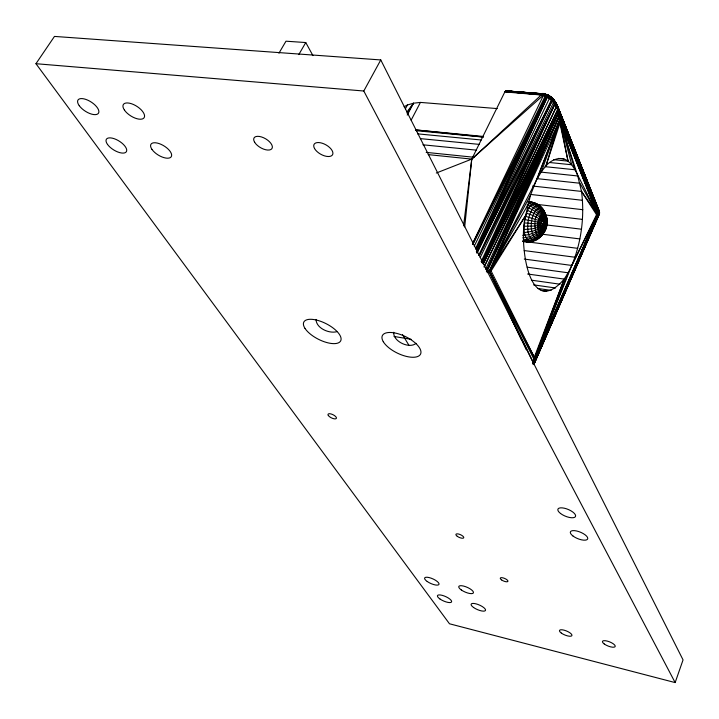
<?xml version="1.0" encoding="UTF-8"?>
<svg xmlns="http://www.w3.org/2000/svg" width="719" height="719" viewBox="0 0 719 719"><rect width="100%" height="100%" fill="white"/><g stroke="black" fill="none" stroke-linecap="round" stroke-linejoin="round"><path stroke-width="1.08" d="M522.983 240.838C546.997 242.429 556.767 203.684 528.492 201.778M463.584 225.865L471.763 159.106L504.846 91.915L506.113 90.873L543.07 93.803C548.957 94.342 553.774 98.71 556.362 103.815L599.556 213.004L533.884 364.47L598.675 214.684M479.465 255.317L554.942 103.833L556.335 103.653L557.351 105.756L599.116 210.946L599.224 213.75L597.444 214.217L575.002 169.756L571.74 164.768L568.037 161.137L559.921 123.174C560.514 113.728 558.6 103.159 550.772 96.939C549.451 95.897 546.098 93.263 545.245 95.995L472.716 244.002M599.287 211.332L598.46 210.658C600.725 211.269 598.226 214.406 596.536 214.72L568.163 272.789L564.208 279.089L534.298 357.262L533.354 364.389L598.298 214.711L599.224 213.75L599.26 212.294L559.103 110.717C556.955 104.21 553.028 97.802 546.674 94.701C556.803 98.809 560.416 110.924 560.074 120.963L577.752 175.966L581.518 191.416L596.536 214.72L598.738 214.514L599.538 213.201L533.822 364.398L599.206 214.586L599.421 211.997M533.426 364.353L534.217 359.455L571.776 265.446C581.41 242.204 584.736 216.356 581.518 191.416L532.617 186.041M556.281 103.617L558.807 110.384L559.822 120.567L559.301 116.127L486.404 271.045L558.636 113.162C556.892 104.83 551.32 95.33 541.856 94.414L505.142 91.493L541.632 94.719C544.867 97.362 547.77 94.629 550.556 96.795C558.645 102.907 559.49 113.854 559.921 123.174L545.964 165.873L541.569 171.41L537.452 178.285L489.693 271.036L486.404 271.045L558.555 112.919C556.497 105.972 554.169 97.595 546.674 94.701M522.641 241.422C536.347 244.649 551.635 231.464 543.492 217.363C538.953 212.168 534.073 206.713 527.072 204.96L528.636 203.45L531.817 202.174C543.69 204.717 550.673 219.043 545.406 230.062C536.239 246.932 521.931 244.388 524.385 224.04M573.726 148.411L556.389 103.743L552.156 98.188L548.516 95.6L554.223 101.703L556.991 108.156C557.611 104.893 547.483 98.809 551.868 98.17C557.081 104.731 560.721 112.317 560.074 120.963L568.037 161.137C560.883 155.502 551.23 159.69 545.964 165.873L559.786 119.705L530.442 195.379L525.697 215.475L491.104 270.982L534.298 357.262L533.579 363.679L598.469 214.253M524.546 222.09L524.879 219.583L538.306 222.144L546.233 224.517L546.988 223.735C547.779 202.956 533.947 220.212 538.531 230.439C540.041 237.621 547.438 231.069 545.739 226.188C547.087 218.998 544.184 210.595 538.864 205.517C526.632 203.837 522.282 245.269 537.057 239.229L534.298 240.245M556.129 103.581L551.868 98.17L555.041 101.631L557.153 105.72L559.301 112.865L559.921 123.174L559.777 115.373L558.025 108.003M547.105 220.05L546.35 223.285L543.169 224.661L534.819 226.036L524.268 226.269M538.297 238.456C545.478 231.212 549.127 217.093 542.216 208.492C530.703 205.185 527.045 235.832 537.075 238.762L541.65 233.882L545.739 226.188M479.312 255.227L553.837 101.837L555.041 101.631L556.389 103.743L599.116 210.946L556.964 104.866C554.043 99.519 549.127 93.865 542.494 93.865L505.781 90.962L542.162 94.09L545.424 95.474L545.245 95.995L551.958 100.318C557.701 99.231 559.813 116.37 560.065 120.54L598.666 213.273L560.074 117.422L559.301 112.865L558.007 110.474L558.726 112.91L559.481 112.829L599.475 212.644L558.223 107.823L559.481 112.829L598.783 213.112L597.426 214.711L533.579 363.679L534.298 357.262L489.72 271.593C482.773 272.124 498.411 269.283 487.051 272.609L491.104 270.982L489.747 271.036L559.301 116.127L487.365 271.054L486.484 271.494M559.921 123.174L560.074 120.963L597.417 214.226L599.224 213.75L599.565 212.599L598.585 211.197L599.134 211.844M538.405 237.863L542.593 234.628L544.013 232.39L545.406 229.1L544.984 227.267C535.97 255.91 528.141 207.953 543.87 211.125L545.011 214.082L545.11 216.994L544.984 227.267L544.166 227.474L543.357 226.305L543.285 223.429L544.535 220.67L545.82 220.877M534.298 357.262L533.309 363.931M464.699 226.916L471.763 159.106L541.856 94.414L548.974 97.362L553.414 102.017L556.991 108.156M552.462 98.773L552.354 98.305M524.277 259.074L571.776 265.446L597.318 214.72L599.224 213.75L599.206 214.586L598.846 213.624M527.602 274.002L564.208 279.089L534.217 359.455L533.831 362.61L597.435 214.72L599.511 213.399L598.298 214.711M533.938 359.779L533.165 363.76L533.813 362.079M488.156 271.342L491.104 270.982L488.174 271.656L489.657 271.602L534.019 359.383L533.085 363.787M544.013 232.39L544.373 230.359L546.26 227.222L546.835 224.939L546.233 224.517M545.982 228.588L546.835 224.939L546.206 225.478M524.879 219.583C526.263 213.642 527.971 205.176 534.792 203.441C540.904 206.829 544.625 213.561 545.092 220.436C543.222 212.015 537.156 203.252 528.016 202.246M488.165 271.809L489.657 271.602L533.309 362.709L534.019 359.383M522.794 237.809C533.929 237.549 544.66 229.487 546.925 218.459L544.687 213.022M599.511 213.399L599.304 214.289L599.278 213.588M546.009 221.218L546.692 219.295L545.11 216.994C540.275 218.136 539.142 227.51 542.764 230.763L544.373 230.359M547.051 223.501L546.35 223.285L547.06 222.531L546.62 220.967M533.201 363.985L533.642 362.16L533.309 362.709M675.15 682.583L683.05 659.898L380.773 59.938L54.473 36.417L35.95 63.703L449.483 623.777L675.15 682.583L363.796 91.007L380.773 59.938M541.569 171.41L559.786 119.705L489.693 271.036L490.43 271.081M541.65 233.882L544.166 227.474L542.279 230.475M537.452 178.285L559.786 119.705M599.394 213.965L596.536 214.72L598.828 213.507L599.161 212.617L599.251 213.345L598.235 214.055L599.556 213.004L599.143 212.105M597.435 214.72L534.217 359.455L568.163 272.789L527.216 267.189M544.391 231.635L545.137 229.747M316.063 319.443C316.063 328.116 329.077 333.868 336.798 331.684M533.57 364.659L598.891 214.379L593.472 226.719M534.217 359.455L597.318 214.72M570.374 279.143L571.722 276.06M577.582 262.687L579.379 258.57M582.534 251.371L583.891 248.28M584.79 246.222L587.495 240.047M589.751 234.906L591.099 231.824M593.355 226.674L594.703 223.591M595.602 221.533L598.307 215.358M560.964 300.776L562.321 297.693M564.127 293.577L565.035 291.519M568.19 284.32L569.547 281.237M570.446 279.179L572.252 275.062M575.416 267.863L576.773 264.781M577.672 262.723L581.734 253.465M582.642 251.407L588.96 237.009M589.859 234.951L592.573 228.777M559.301 116.127L489.297 271.054L487.365 271.054M482.009 262.642L554.556 103.985C553.792 100.184 550.242 96.418 546.485 94.737L553.199 99.815M476.194 249.493L546.314 96.499L472.868 244.074M476.355 251.677L547.357 96.993L545.64 95.267L542.162 94.09L505.457 91.169L543.762 94.692C547.95 93.182 553.342 98.485 554.735 102.215M482.018 262.66L555.131 103.77M475.627 248.495L546.314 96.499L472.778 244.325M476.32 249.547L547.357 96.993L547.015 96.499M481.155 261.554L554.556 103.985L480.166 257.6M483.132 263.729L556.29 106.969C556.003 102.979 559.553 111.598 558.726 112.91L557.647 108.039L554.565 101.622M485.568 269.266L558.555 112.919L559.804 117.979L560.074 117.422L598.783 213.112L559.759 114.087M477.056 250.814L549.424 98.359L549.208 97.2L547.68 95.942L542.494 93.865L506.113 90.873L507.281 91.726M478.674 255.425L552.093 100.858L551.392 100.076L476.832 251.893M482.134 262.687L556.29 106.969L558.232 110.447L555.472 103.671M472.859 242.86L543.762 94.692M484.139 266.92L558.187 111.769L483.438 263.819L557.593 109.944L556.578 105.792M474.252 246.222L546.314 96.499M483.213 263.819L557.593 109.944M484.157 266.929L558.555 112.919M476.922 252.989L551.734 100.453L476.868 251.938M477.003 252.935L552.093 100.858M411.16 120.145L420.426 102.413L497.296 108.596M541.829 234.861L542.845 232.911M393.742 332.286C392.781 341.282 409.336 349.218 416.058 343.34M407.233 115.112L413.479 103.212L420.426 102.413M405.39 108.839L407.421 104.983L413.479 103.212L407.179 113.557M530.442 195.379L489.693 271.036L525.697 215.475C518.642 236.776 526.874 322.373 564.208 279.089M527.746 205.176L489.693 271.036L559.355 116.379L559.04 112.892L559.804 117.979L559.391 115.417M298.798 54.581L305.773 42.547L285.982 41.199L278.945 53.179M542.764 230.763C539.601 236.785 533.534 241.404 526.632 241.908L523.908 239.733C532.105 239.265 539.753 234.241 543.699 227.078L541.461 229.316M406.909 112.083L413.479 103.212M543.169 224.661C539.214 230.556 531.251 231.563 524.726 232.498M598.756 214.325L599.206 213.804L599.116 214.469L598.621 214.073M545.739 227.68L546.458 226.979M436.307 173.018L471.763 159.106L543.393 95.16L545.227 95.708L541.632 94.719M524.367 229.487C529.921 228.921 536.482 229.343 540.796 225.227L538.073 223.924L524.439 222.935M550.772 96.939C544.651 93.632 537.111 90.828 548.974 97.362L547.357 96.993L548.741 97.541L550.673 96.858M598.217 213.92L597.417 214.226L581.518 191.416M404.078 106.754L407.421 104.983M599.565 212.599L599.349 211.548L598.63 211.763M538.073 223.924L541.021 222.8L538.675 220.409L525.562 216.32M546.161 221.65L547.024 221.362L546.925 218.459M596.536 214.72L599.43 213.804L599.206 214.586M528.159 242.105L532.788 241.198M559.238 112.865L560.065 120.54L597.417 214.226L579.936 183.237L536.455 178.573M522.758 235.347C530.406 235.041 538.127 231.994 543.357 226.305L540.949 227.492L538.028 227.411M553.36 99.788L553.909 100.139M538.675 220.409L541.596 220.508L543.78 221.758L546.26 227.222M506.742 91.061L543.07 93.803C544.391 93.847 550.071 95.429 548.831 96.265M504.846 91.915L543.393 95.16M543.088 94.063L545.568 94.54M506.113 90.873L545.29 94.243M511.434 91.708L507.03 91.34L510.346 91.628M519.145 92.347L515.838 92.068L519.181 92.409M525.751 92.895L527.953 93.075M533.453 93.533L536.76 93.812M35.95 63.703L363.796 91.007M515.586 91.825L522.228 92.392M525.544 92.67L531.071 93.146M534.388 93.425L538.81 93.803M543.231 94.189C545.056 93.317 551.868 97.218 550.188 96.993L550.853 97.056M505.781 90.962L544.166 94.342L547.905 95.807L551.302 98.323M524.699 92.895L526.91 93.084M533.534 93.668L535.745 93.865M515.622 91.861L521.167 92.356M525.607 92.751L530.038 93.146M533.372 93.452L537.803 93.847M505.457 91.169L541.856 94.414M505.142 91.493L541.569 94.845M416.418 130.723L483.222 137.086M415.465 129.869L483.581 136.475M417.541 133.851L481.236 139.989M420.408 138.623L479.393 144.402M422.934 144.798L476.508 150.154M558.42 158.414L563.966 158.971M553.684 159.69L568.037 161.137M549.469 162.503L571.74 164.768L560.074 120.963L575.002 169.756L545.056 166.664M426.178 152.374L473.938 157.263M415.429 129.923L483.24 136.952M428.209 154.612L471.763 159.106M541.29 172.138L577.752 175.966M530.379 194.427L582.471 200.295M536.329 204.313L582.776 209.687M544.894 214.936L582.435 219.394M527.809 201.787C531.709 202.021 536.113 202.821 538.792 205.904M551.958 100.318L550.862 98.53L549.424 98.359L548.741 97.541M546.161 224.903L581.455 229.208M526.434 241.287L529.732 241.701M542.162 94.09L544.166 94.342M541.281 234.088L579.856 238.924M522.569 241.251L577.681 248.334M524.232 250.572L574.966 257.231M531.422 280.176L559.984 284.203M533.552 284.859L555.598 287.995M537.857 288.472L551.131 290.368M541.128 290.449L546.683 291.249M545.245 95.995L547.231 96.292M394.048 336.465L411.106 339.305M542.477 93.874L548.121 95.708L552.83 99.914M546.862 94.71L548.273 95.969L547.563 95.501M545.685 94.737L549.172 95.96M543.959 94.495L549.433 97.056L553.414 102.017M544.948 94.099L547.024 94.755M526.479 213.246C533.309 215.358 540.454 218.279 545.038 224.004C542.315 215.673 534.612 209.732 526.416 207.27M598.999 211.098L598.532 210.919L599.107 211.593L598.846 210.541M558.277 108.03L556.209 103.599M528.636 203.45C535.367 205.544 540.823 210.892 543.492 217.363M527.602 210.469L534.118 213.372L542.459 218.612L543.78 221.758M544.571 94.135L547.905 95.807L550.862 98.53M598.46 210.658L598.927 210.856M599.493 212.977L599.215 211.125L599.403 211.638M555.041 101.631L558.789 110.69L555.517 102.359M550.188 96.993L550.916 97.541M598.828 213.507L560.074 120.54L597.759 214.037M551.698 98.197L550.251 96.759L553.495 99.788M542.773 209.885L544.031 211.134M556.111 105.909L553.837 101.837M554.223 101.703L556.722 105.765L555.913 103.59M554.834 101.595L557.351 105.756L558.942 110.375L558.097 107.517L599.385 211.889M402.523 334.65L408.931 345.318M539.744 217.3L541.596 220.508M541.209 207.539L542.153 209.265M305.773 42.547L312.936 55.606M489.181 271.827L521.383 339.656M489.666 271.611L526.263 349.749M559.517 112.82L599.26 212.294M558.097 107.517L599.349 212.015M556.362 103.815L581.006 166.368M581.824 168.453L593.328 197.644M594.155 199.729L596.204 204.942M565.314 127.344L566.536 130.472M568.172 134.633L569.394 137.76M541.155 214.972L542.459 218.612M557.647 108.039L558.429 110.42M545.011 214.082L546.027 217.776M546.188 215.799L546.692 219.295M544.04 217.03L544.535 220.67M559.715 117.979L559.822 120.567M561.638 117.979L559.598 112.766L561.611 117.961M383.281 341.678A21.211 9.203 25.8 0 0 416.687 356.849A21.211 9.203 25.8 0 0 404.384 336.079A21.211 9.203 25.8 0 0 383.281 341.678M305.036 328.448A20.689 8.691 27 0 0 337.508 343.188A20.689 8.691 27 0 0 324.179 322.75A20.689 8.691 27 0 0 305.036 328.448M314.571 148.581A10.596 5.366 29.4 0 0 331.126 156.005A10.596 5.366 29.4 0 0 324.269 144.007A10.596 5.366 29.4 0 0 314.571 148.581M254.643 142.281A10.425 5.114 30.4 0 0 270.82 149.552A10.425 5.114 30.4 0 0 263.603 137.751A10.425 5.114 30.4 0 0 254.643 142.281M561.359 633.106A6.741 2.175 22.4 0 0 571.812 635.767A6.741 2.175 22.4 0 0 563.957 630.132A6.741 2.175 22.4 0 0 561.359 633.106M604.293 644.017A6.857 2.22 21.9 0 0 615.033 646.758A6.857 2.22 21.9 0 0 607.196 641.069A6.857 2.22 21.9 0 0 604.293 644.017M328.331 415.519A4.665 1.78 26.1 0 0 335.674 418.835A4.665 1.78 26.1 0 0 332.645 414.53A4.665 1.78 26.1 0 0 328.331 415.519M501.547 579.9A4.161 1.402 23.2 0 0 507.893 581.437A4.161 1.402 23.2 0 0 502.896 577.842A4.161 1.402 23.2 0 0 501.547 579.9M457.266 536.311A4.296 1.51 23.9 0 0 463.737 537.812A4.296 1.51 23.9 0 0 458.479 534.001A4.296 1.51 23.9 0 0 457.266 536.311M79.252 105.693A12.178 5.446 32.8 0 0 97.685 113.988A12.178 5.446 32.8 0 0 87.763 100.166A12.178 5.446 32.8 0 0 79.252 105.693M107.535 144.447A11.774 5.195 31.9 0 0 125.483 152.536A11.774 5.195 31.9 0 0 116.083 139.45A11.774 5.195 31.9 0 0 107.535 144.447M439.965 598.99A7.729 2.436 23.9 0 0 451.559 601.938A7.729 2.436 23.9 0 0 442.059 595.305A7.729 2.436 23.9 0 0 439.965 598.99M427.212 581.491A7.864 2.534 24.1 0 0 438.967 584.43A7.864 2.534 24.1 0 0 429.243 577.6A7.864 2.534 24.1 0 0 427.212 581.491M560.55 513.492A9.527 3.658 22.5 0 0 575.38 516.709A9.527 3.658 22.5 0 0 564.253 508.189A9.527 3.658 22.5 0 0 560.55 513.492M572.944 535.979A9.329 3.496 22.3 0 0 587.504 539.232A9.329 3.496 22.3 0 0 576.674 530.99A9.329 3.496 22.3 0 0 572.944 535.979M124.459 110.124A12.313 5.68 32.4 0 0 143.225 118.572A12.313 5.68 32.4 0 0 133.572 104.552A12.313 5.68 32.4 0 0 124.459 110.124M151.979 149.417A11.899 5.401 31.4 0 0 170.241 157.641A11.899 5.401 31.4 0 0 161.11 144.375A11.899 5.401 31.4 0 0 151.979 149.417M473.587 607.501A7.828 2.49 23.5 0 0 485.451 610.512A7.828 2.49 23.5 0 0 475.96 603.834A7.828 2.49 23.5 0 0 473.587 607.501M461.31 589.957A7.972 2.588 23.6 0 0 473.354 592.959A7.972 2.588 23.6 0 0 463.638 586.084A7.972 2.588 23.6 0 0 461.31 589.957"/></g></svg>
